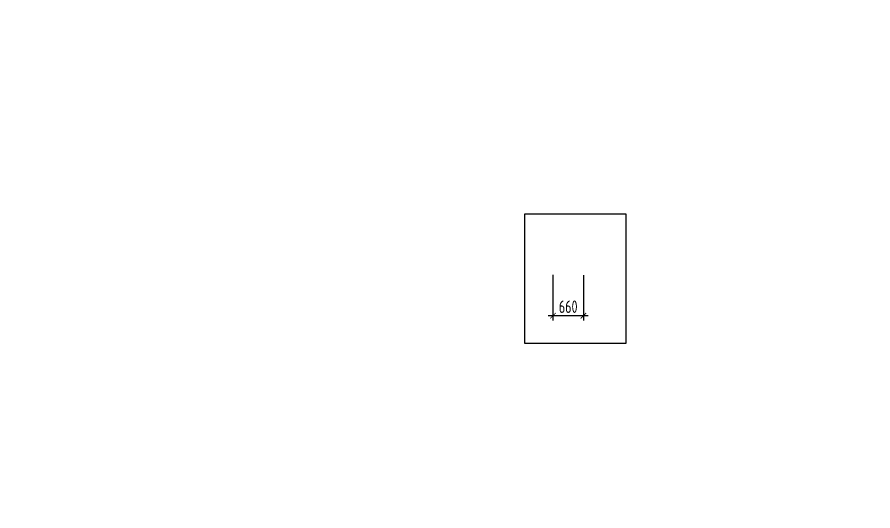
# Model space of a CAD drawing. Header units: millimetres. Extents: x -350007 to 536090, y -888 to 198380.
# Drawn here: x -218743 to -200234, y 121681 to 132368 of the extents above; entities that cross this region are included whole.
import ezdxf

# ---------------------------------------------------------------- set-up
doc = ezdxf.new("R2010")
doc.units = ezdxf.units.MM
doc.layers.add('АР_Размеры нов.', color=15, linetype='Continuous', lineweight=0)
doc.styles.add('ISOCPEUR', font='isocpeur.ttf', dxfattribs={"width": 0.7})
doc.dimstyles.new('R_100', dxfattribs={"dimtxt": 270, "dimasz": 120, "dimexe": 100, "dimexo": 0, "dimgap": 60, "dimtad": 1, "dimdec": 0, "dimrnd": 5, "dimzin": 0, "dimdsep": 46, "dimtxsty": 'ISOCPEUR', "dimblk": 'ARCHTICK', "dimcen": 0, "dimdle": 100, "dimclrd": 256, "dimclre": 256, "dimclrt": 256, "dimadec": 0, "dimazin": 0, "dimtfac": 2, "dimtdec": 0, "dimtofl": 0, "dimtmove": 1, "dimatfit": 3, "dimfxl": 1, "dimtvp": 3, "dimtolj": 1, "dimtzin": 0, "dimarcsym": 0})

# ---------------------------------------------------------------- blocks, each defined once
blk = doc.blocks.new('_ArchTick')
at = {"color": 0, "linetype": 'ByBlock', "const_width": 0.15}
blk.add_lwpolyline([(-0.5, -0.5), (0.5, 0.5)], dxfattribs=at)
blk = doc.blocks.new('*D4366')
at = {"layer": 'АР_Размеры нов.', "lineweight": -2, "transparency": 16777216}
for p, q in [((-207154, 126787), (-207154, 125805)), ((-206494, 126784), (-206494, 125805)), ((-206394, 125905), (-207254, 125905))]:
    blk.add_line(p, q, dxfattribs=at)
at = {"layer": 'АР_Размеры нов.', "lineweight": -2, "transparency": 16777216, "xscale": 120, "yscale": 120, "zscale": 120, "rotation": 180}
blk.add_blockref('_ArchTick', (-207154, 125905), dxfattribs=at)
at = {"layer": 'АР_Размеры нов.', "lineweight": -2, "transparency": 16777216, "xscale": 120, "yscale": 120, "zscale": 120}
blk.add_blockref('_ArchTick', (-206494, 125905), dxfattribs=at)
at = {"layer": 'АР_Размеры нов.', "transparency": 16777216, "insert": (-206824, 126100), "char_height": 270, "attachment_point": 5, "style": 'ISOCPEUR'}
blk.add_mtext('\\A1;660', dxfattribs=at)
blk = doc.blocks.new('*D7184')
at = {"layer": 'АР_Размеры нов.', "lineweight": -2, "transparency": 16777216}
for p, q in [((-186100, 131671), (-186003, 131996)), ((-186003, 131996), (-185656, 131996)), ((-186145, 131671), (-186265, 131671)), ((-186145, 131371), (-186145, 131771)), ((-186145, 131671), (-186055, 131671)), ((-186055, 131531), (-186055, 131771)), ((-186055, 131671), (-185935, 131671)), ((-281863, 59885), (-281863, 59309)), ((-281179, 59885), (-281179, 59309)), ((-281963, 59409), (-281079, 59409))]:
    blk.add_line(p, q, dxfattribs=at)
at = {"layer": 'АР_Размеры нов.', "lineweight": -2, "transparency": 16777216, "xscale": 120, "yscale": 120, "zscale": 120}
for p in [(-186145, 131671), (-281179, 59409)]:
    blk.add_blockref('_ArchTick', p, dxfattribs=at)
at = {"layer": 'АР_Размеры нов.', "lineweight": -2, "transparency": 16777216, "xscale": 120, "yscale": 120, "zscale": 120, "rotation": 180}
for p in [(-186055, 131671), (-281863, 59409)]:
    blk.add_blockref('_ArchTick', p, dxfattribs=at)
at = {"layer": 'АР_Размеры нов.', "transparency": 16777216, "char_height": 270, "attachment_point": 5, "style": 'ISOCPEUR'}
for s, insert in [('\\A1;90', (-185829, 132191)), ('\\A1;685', (-281521, 59604))]:
    blk.add_mtext(s, dxfattribs=dict(at, insert=insert))

msp = doc.modelspace()

# ---------------------------------------------------------------- linework, layer by layer
at = {"color": 12, "lineweight": 30, "true_color": 0xe00000}
msp.add_lwpolyline([(-207762.5, 128109), (-205574.1, 128109), (-205574.1, 125301.7), (-207762.5, 125301.7)], close=True, dxfattribs=at)

# ---------------------------------------------------------------- dimensions: what is measured, and where the dimension line sits
at = {"layer": 'АР_Размеры нов.'}
for base, p1, p2, picture, middle in [((-186055.2, 131670.6), (-186145.2, 131370.7), (-186055.2, 131530.7), '*D7184', (-185942.7, 132190.6)), ((-281179, 59408.8), (-281863.4, 59884.7), (-281179, 59884.7), '*D7184', (-281521.2, 59603.8)), ((-207153.9, 125905.1), (-206493.9, 126784), (-207153.9, 126786.7), '*D4366', (-206823.9, 126100.1))]:
    dim = msp.add_linear_dim(base=base, p1=p1, p2=p2, dimstyle='R_100', override={"dimpost": '\\X'}, dxfattribs=at)
    dim.commit()
    dim.dimension.update_dxf_attribs({"geometry": picture, "text_midpoint": middle})

doc.saveas('drawing.dxf')
